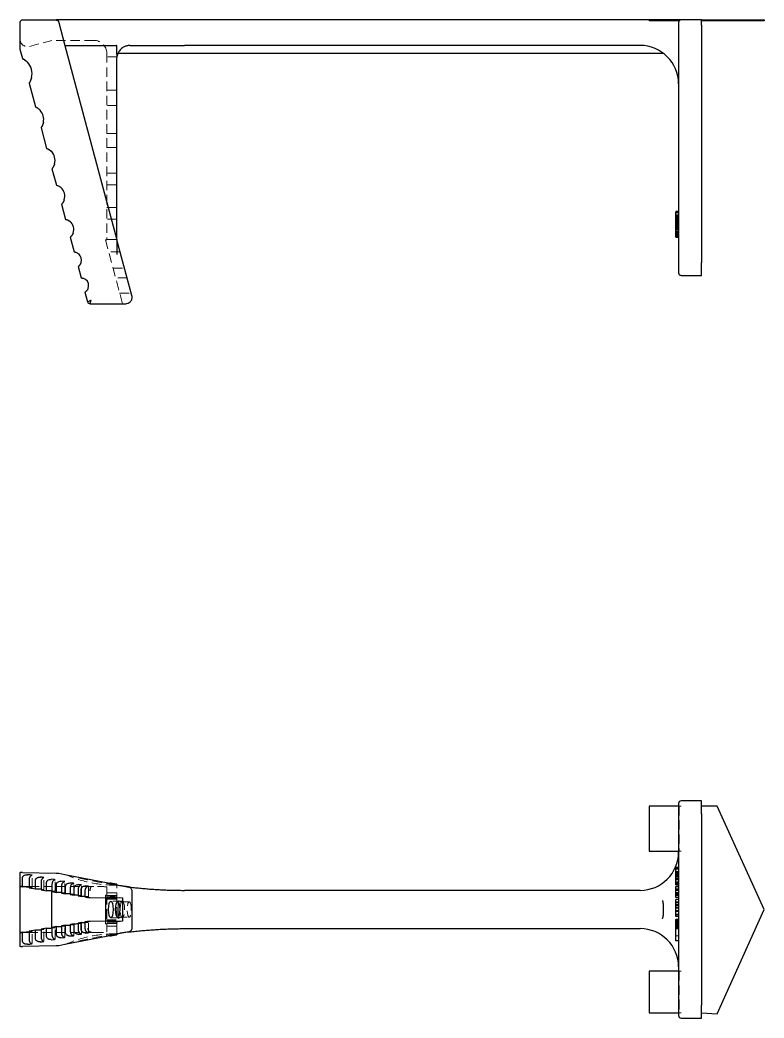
# Model space of a CAD drawing. Header units: millimetres. Extents: x 33 to 242, y 42 to 177.
# Drawn here: x 33 to 133, y 42.4 to 176.5 of the extents above; entities that cross this region are included whole.
import ezdxf

# ---------------------------------------------------------------- set-up
doc = ezdxf.new("R2010")
doc.units = ezdxf.units.MM
doc.linetypes.add('HIDDEN', pattern=[1.905, 1.27, -0.635])

msp = doc.modelspace()

# ---------------------------------------------------------------- linework, layer by layer
at = {"color": 7, "linetype": 'Continuous', "lineweight": 25}
for p, q in [((33, 176.16), (33, 174.57)), ((33.34, 176.51), (37.86, 176.51)), ((38.19, 176.25), (38.21, 176.17)), ((38.21, 176.17), (39.04, 173.07)), ((116.36, 176.51), (54.87, 176.51)), ((117.56, 176.51), (116.36, 176.51)), ((117.56, 176.51), (117.56, 176.4)), ((121.85, 176.51), (117.56, 176.51)), ((121.6, 176.4), (117.56, 176.4)), ((121.51, 176.16), (121.51, 175.82)), ((121.51, 175.82), (121.51, 143.91)), ((124.59, 176.51), (121.85, 176.51)), ((124.59, 175.82), (124.59, 176.51)), ((124.59, 176.51), (126.72, 176.51)), ((126.72, 176.4), (124.59, 176.4)), ((124.59, 175.82), (124.59, 143.91)), ((126.72, 176.51), (126.72, 176.4)), ((126.72, 176.51), (133, 176.51)), ((133, 176.4), (126.72, 176.4)), ((133, 176.51), (133, 176.4)), ((33, 174.57), (33, 172.58)), ((39.04, 173.07), (46.04, 146.97)), ((46.04, 173.07), (45.96, 173.07)), ((46.04, 172.06), (46.04, 173.07)), ((116.36, 173.07), (55.11, 173.07)), ((33, 172.58), (33.34, 171.32)), ((46.07, 171.67), (46.04, 172.06)), ((47.75, 172.04), (116.36, 172.04)), ((34.22, 168.02), (35.07, 164.85)), ((35.83, 162.01), (36.57, 159.25)), ((37.3, 156.52), (37.89, 154.32)), ((38.58, 151.74), (39.13, 149.72)), ((121.51, 150.77), (121.16, 150.77)), ((121.51, 150.74), (121.16, 150.74)), ((121.51, 150.7), (121.16, 150.7)), ((121.16, 149.82), (121.16, 150.7)), ((121.51, 149.88), (121.16, 149.88)), ((121.16, 149.82), (121.16, 149.82)), ((121.51, 149.78), (121.16, 149.78)), ((121.51, 149.51), (121.16, 149.51)), ((121.16, 148.16), (121.16, 148.92)), ((121.51, 147.67), (121.16, 147.67)), ((39.77, 147.33), (40.29, 145.36)), ((46.04, 146.97), (46.04, 144.98)), ((48.05, 139.47), (46.04, 146.97)), ((121.51, 147.34), (121.16, 147.34)), ((121.51, 147.28), (121.16, 147.28)), ((121.51, 143.91), (121.51, 142.54)), ((124.59, 142.19), (124.59, 143.91)), ((40.83, 143.37), (41.23, 141.85)), ((121.85, 142.19), (124.59, 142.19)), ((41.74, 139.94), (42.09, 138.64)), ((42.42, 138.39), (47.22, 138.39)), ((42.42, 138.39), (42.42, 138.39)), ((121.51, 71.24), (121.51, 69.87)), ((124.59, 71.58), (121.85, 71.58)), ((124.59, 69.87), (124.59, 71.58)), ((121.51, 70.9), (117.56, 70.9)), ((117.56, 70.9), (117.56, 64.85)), ((121.51, 69.87), (121.51, 44.13)), ((126.72, 70.9), (124.59, 70.9)), ((124.59, 69.87), (124.59, 44.13)), ((133, 57), (126.72, 70.9)), ((117.56, 64.85), (121.51, 64.85)), ((33, 61.95), (33, 61.87)), ((33, 61.87), (33, 61.26)), ((33.34, 61.96), (37.86, 61.9)), ((38.19, 61.88), (38.21, 61.88)), ((38.21, 61.88), (39.04, 61.72)), ((39.04, 61.72), (46.04, 60.36)), ((121.51, 62.65), (121.16, 62.65)), ((121.16, 62), (121.16, 62.65)), ((121.51, 62), (121.16, 62)), ((121.51, 61.91), (121.16, 61.91)), ((33, 61.26), (33, 60.09)), ((33.34, 60.04), (33.34, 61.19)), ((34.22, 61.02), (34.22, 59.89)), ((35.07, 59.76), (35.07, 60.85)), ((35.83, 60.71), (35.83, 59.63)), ((36.57, 59.51), (36.57, 60.56)), ((37.3, 60.42), (37.3, 59.4)), ((46.04, 60.36), (46.04, 60.27)), ((121.51, 61.55), (121.16, 61.55)), ((121.51, 61.14), (121.16, 61.14)), ((121.51, 60.54), (121.16, 60.54)), ((33, 60.09), (33.34, 60.04)), ((33, 60.09), (33, 53.91)), ((34.22, 59.89), (35.07, 59.76)), ((35.83, 59.63), (36.57, 59.51)), ((37.3, 54.51), (37.3, 59.49)), ((37.3, 59.4), (37.89, 59.3)), ((37.89, 59.3), (37.89, 60.31)), ((38.58, 60.17), (38.58, 59.19)), ((38.58, 59.19), (39.13, 59.1)), ((39.13, 59.1), (39.13, 60.07)), ((39.77, 59.95), (39.77, 59)), ((40.29, 58.91), (40.29, 59.84)), ((40.83, 59.74), (40.83, 58.83)), ((41.23, 58.76), (41.23, 59.66)), ((41.74, 59.56), (41.74, 58.68)), ((47.65, 59.96), (46.04, 60.27)), ((48.08, 54.53), (48.08, 59.47)), ((116.36, 59.57), (55.11, 59.57)), ((121.51, 60.32), (121.16, 60.32)), ((121.51, 60.09), (121.16, 60.09)), ((121.51, 59.57), (121.16, 59.57)), ((121.51, 59.25), (121.16, 59.25)), ((121.51, 59.04), (121.16, 59.04)), ((39.77, 59), (40.29, 58.91)), ((40.83, 58.83), (41.23, 58.76)), ((41.74, 58.68), (42.09, 58.62)), ((42.42, 58.61), (46.78, 58.56)), ((44.48, 58.59), (44.48, 55.41)), ((46.78, 58.56), (46.78, 55.44)), ((119.45, 57.81), (119.45, 56.19)), ((121.51, 58.95), (121.16, 58.95)), ((121.16, 58.93), (121.51, 58.93)), ((121.16, 58.62), (121.16, 58.91)), ((121.51, 58.62), (121.16, 58.62)), ((121.51, 58.36), (121.16, 58.36)), ((121.51, 58.32), (121.16, 58.32)), ((121.51, 57.92), (121.16, 57.92)), ((121.51, 57.24), (121.16, 57.24)), ((126.72, 43), (133, 57)), ((40.29, 55.09), (39.77, 55)), ((39.77, 55), (39.77, 54.05)), ((40.29, 54.16), (40.29, 55.09)), ((41.23, 55.24), (40.83, 55.17)), ((40.83, 55.17), (40.83, 54.26)), ((41.23, 54.34), (41.23, 55.24)), ((42.09, 55.38), (41.74, 55.32)), ((41.74, 55.32), (41.74, 54.44)), ((46.78, 55.44), (42.42, 55.39)), ((121.51, 56.28), (121.16, 56.28)), ((121.51, 56.04), (121.16, 56.04)), ((121.51, 55.65), (121.16, 55.65)), ((121.51, 55.54), (121.16, 55.54)), ((121.51, 55.24), (121.16, 55.24)), ((33.34, 53.96), (33, 53.91)), ((33, 53.91), (33, 52.74)), ((33.34, 52.81), (33.34, 53.96)), ((35.07, 54.24), (34.22, 54.11)), ((34.22, 54.11), (34.22, 52.98)), ((35.07, 53.15), (35.07, 54.24)), ((36.57, 54.49), (35.83, 54.37)), ((35.83, 54.37), (35.83, 53.29)), ((36.57, 53.44), (36.57, 54.49)), ((37.89, 54.7), (37.3, 54.6)), ((37.3, 54.6), (37.3, 53.58)), ((37.89, 53.69), (37.89, 54.7)), ((39.13, 54.9), (38.58, 54.81)), ((38.58, 54.81), (38.58, 53.83)), ((46.04, 53.64), (39.04, 52.28)), ((39.13, 53.93), (39.13, 54.9)), ((46.04, 53.73), (47.65, 54.04)), ((46.04, 53.73), (46.04, 53.64)), ((55.11, 54.43), (116.36, 54.43)), ((121.51, 54.78), (121.16, 54.78)), ((121.16, 52.77), (121.16, 53.94)), ((33, 52.74), (33, 52.13)), ((121.51, 52.77), (121.16, 52.77)), ((33, 52.13), (33, 52.05)), ((37.86, 52.1), (33.34, 52.04)), ((38.21, 52.12), (38.19, 52.12)), ((39.04, 52.28), (38.21, 52.12)), ((121.51, 48.71), (117.56, 48.71)), ((117.56, 48.71), (117.56, 43.1)), ((117.56, 43.1), (121.51, 43.1)), ((121.51, 44.13), (121.51, 42.76)), ((124.59, 42.42), (124.59, 44.13)), ((124.59, 43.1), (126.72, 43)), ((121.85, 42.42), (124.59, 42.42))]:
    msp.add_line(p, q, dxfattribs=at)
at = {"color": 7, "linetype": 'HIDDEN', "lineweight": 18}
for p, q in [((34.3, 172.96), (37.3, 173.76)), ((42.95, 173.76), (37.3, 173.76)), ((44.67, 172.04), (44.67, 146.97)), ((46.06, 171.53), (44.67, 171.53)), ((44.67, 167.07), (46.04, 167.07)), ((46.04, 165.01), (44.67, 165.01)), ((44.67, 161.24), (46.04, 161.24)), ((46.04, 159.35), (44.67, 159.35)), ((44.67, 155.92), (46.04, 155.92)), ((46.04, 154.37), (44.67, 154.37)), ((44.67, 151.29), (46.04, 151.29)), ((121.16, 150.77), (121.16, 150.7)), ((121.51, 150.59), (121.16, 150.59)), ((121.51, 150.32), (121.16, 150.32)), ((121.51, 150.31), (121.16, 150.31)), ((121.51, 150.2), (121.16, 150.2)), ((121.51, 150.2), (121.16, 150.2)), ((121.51, 150.19), (121.16, 150.19)), ((46.04, 149.74), (44.67, 149.74)), ((121.51, 150.07), (121.16, 150.07)), ((121.51, 149.91), (121.16, 149.91)), ((121.51, 149.82), (121.16, 149.82)), ((121.51, 149.81), (121.16, 149.81)), ((121.51, 149.71), (121.16, 149.71)), ((121.51, 149.54), (121.16, 149.54)), ((121.51, 149.53), (121.16, 149.53)), ((121.51, 149.51), (121.16, 149.51)), ((121.51, 149.46), (121.16, 149.46)), ((121.51, 149.42), (121.16, 149.42)), ((121.51, 149.41), (121.16, 149.41)), ((121.16, 149.41), (121.51, 149.41)), ((121.51, 149.38), (121.16, 149.38)), ((121.51, 149.31), (121.16, 149.31)), ((121.51, 149.3), (121.16, 149.3)), ((121.51, 149.3), (121.16, 149.3)), ((121.51, 149.23), (121.16, 149.23)), ((121.51, 149.22), (121.16, 149.22)), ((121.51, 149.17), (121.16, 149.17)), ((121.51, 149.16), (121.16, 149.16)), ((121.51, 149.07), (121.16, 149.07)), ((121.51, 149.03), (121.16, 149.03)), ((121.16, 148.96), (121.16, 148.95)), ((121.51, 148.96), (121.16, 148.96)), ((121.51, 148.85), (121.16, 148.85)), ((121.51, 148.84), (121.16, 148.84)), ((121.51, 148.83), (121.16, 148.83)), ((121.51, 148.79), (121.16, 148.79)), ((121.51, 148.79), (121.16, 148.79)), ((121.51, 148.65), (121.16, 148.65)), ((121.51, 148.63), (121.16, 148.63)), ((121.51, 148.56), (121.16, 148.56)), ((121.51, 148.53), (121.16, 148.53)), ((121.51, 148.39), (121.16, 148.39)), ((121.51, 148.37), (121.16, 148.37)), ((121.51, 148.33), (121.16, 148.33)), ((121.51, 148.32), (121.16, 148.32)), ((121.51, 148.13), (121.16, 148.13)), ((121.16, 148.11), (121.16, 148.02)), ((121.51, 148.09), (121.16, 148.09)), ((121.51, 148.08), (121.16, 148.08)), ((121.51, 148.07), (121.16, 148.07)), ((121.51, 148.02), (121.16, 148.02)), ((121.51, 148.02), (121.16, 148.02)), ((121.51, 147.94), (121.16, 147.94)), ((121.51, 147.94), (121.16, 147.94)), ((121.51, 147.94), (121.16, 147.94)), ((121.51, 147.92), (121.16, 147.92)), ((121.16, 147.92), (121.51, 147.92)), ((121.51, 147.89), (121.16, 147.89)), ((121.51, 147.88), (121.16, 147.88)), ((121.51, 147.86), (121.16, 147.86)), ((121.51, 147.86), (121.16, 147.86)), ((121.51, 147.86), (121.16, 147.86)), ((121.51, 147.85), (121.16, 147.85)), ((121.51, 147.83), (121.16, 147.83)), ((121.51, 147.77), (121.16, 147.77)), ((121.51, 147.75), (121.16, 147.75)), ((121.51, 147.75), (121.16, 147.75)), ((121.51, 147.71), (121.16, 147.71)), ((121.51, 147.61), (121.16, 147.61)), ((121.16, 147.61), (121.16, 147.49)), ((121.51, 147.52), (121.16, 147.52)), ((44.67, 146.97), (44.48, 146.97)), ((44.48, 146.97), (46.78, 138.39)), ((44.67, 147), (46.04, 147)), ((121.51, 147.5), (121.16, 147.5)), ((121.51, 147.49), (121.16, 147.49)), ((121.51, 147.47), (121.16, 147.47)), ((121.51, 147.38), (121.16, 147.38)), ((121.51, 147.36), (121.16, 147.36)), ((121.51, 147.36), (121.16, 147.36)), ((121.51, 147.34), (121.16, 147.34)), ((46.47, 145.37), (44.91, 145.37)), ((45.51, 143.14), (47.07, 143.14)), ((47.41, 141.85), (45.85, 141.85)), ((46.4, 139.79), (47.96, 139.79)), ((121.6, 70.9), (121.51, 70.9)), ((121.85, 70.9), (121.6, 70.9)), ((121.6, 70.9), (121.6, 64.85)), ((121.51, 64.85), (121.6, 64.85)), ((121.6, 64.85), (121.85, 64.85)), ((121.51, 62.53), (121.16, 62.53)), ((121.51, 62.51), (121.16, 62.51)), ((121.51, 62.5), (121.16, 62.5)), ((121.51, 62.42), (121.16, 62.42)), ((121.51, 62.12), (121.16, 62.12)), ((121.51, 61.86), (121.16, 61.86)), ((121.51, 61.86), (121.16, 61.86)), ((121.51, 61.84), (121.16, 61.84)), ((121.51, 61.77), (121.16, 61.77)), ((34.62, 59.94), (34.62, 61.59)), ((36.19, 59.67), (36.19, 61.27)), ((37.72, 59.44), (37.72, 60.99)), ((39.03, 59.23), (39.03, 60.74)), ((40.24, 59.03), (40.24, 60.5)), ((121.51, 61.68), (121.16, 61.68)), ((121.51, 61.46), (121.16, 61.46)), ((121.51, 61.42), (121.16, 61.42)), ((121.51, 61.34), (121.16, 61.34)), ((121.51, 61.14), (121.16, 61.14)), ((121.51, 61.1), (121.16, 61.1)), ((121.51, 61.08), (121.16, 61.08)), ((121.51, 60.98), (121.16, 60.98)), ((121.51, 60.98), (121.16, 60.98)), ((121.51, 60.73), (121.16, 60.73)), ((121.51, 60.7), (121.16, 60.7)), ((121.16, 60.39), (121.16, 60.49)), ((121.51, 60.42), (121.16, 60.42)), ((121.51, 60.39), (121.16, 60.39)), ((34.3, 60.09), (37.3, 60.09)), ((37.3, 59.49), (37.3, 60.09)), ((42.95, 60.09), (37.3, 60.09)), ((41.26, 58.86), (41.26, 60.29)), ((42.23, 58.71), (42.23, 60.11)), ((44.67, 60.02), (44.67, 58.93)), ((46.04, 59.23), (44.67, 59.23)), ((46.04, 60.25), (45.96, 60.26)), ((46.04, 60.27), (46.04, 59.85)), ((46.04, 54.15), (46.04, 59.85)), ((121.51, 60.03), (121.16, 60.03)), ((121.51, 60.03), (121.16, 60.03)), ((121.51, 59.77), (121.16, 59.77)), ((121.51, 59.66), (121.16, 59.66)), ((121.51, 59.6), (121.16, 59.6)), ((121.51, 59.59), (121.16, 59.59)), ((121.16, 59.58), (121.51, 59.58)), ((44.48, 58.93), (44.48, 58.59)), ((44.48, 58.93), (46.78, 58.56)), ((44.67, 58.93), (44.48, 58.93)), ((44.67, 58.93), (44.67, 55.07)), ((46.04, 58.89), (44.67, 58.89)), ((46.04, 58.72), (44.67, 58.72)), ((46.04, 58.54), (44.67, 58.54)), ((46.04, 58.37), (44.67, 58.37)), ((46.77, 58.12), (45.21, 58.12)), ((47.69, 58.03), (46.13, 58.03)), ((121.51, 58.93), (121.16, 58.93)), ((121.51, 58.05), (121.16, 58.05)), ((121.51, 57.71), (121.16, 57.71)), ((121.51, 57.67), (121.16, 57.67)), ((46.18, 56.43), (46.18, 57.57)), ((121.51, 57.56), (121.16, 57.56)), ((121.51, 57.51), (121.16, 57.51)), ((121.51, 57.25), (121.16, 57.25)), ((121.51, 57.22), (121.16, 57.22)), ((121.51, 57.18), (121.16, 57.18)), ((121.51, 56.87), (121.16, 56.87)), ((121.51, 56.86), (121.16, 56.86)), ((121.51, 56.72), (121.16, 56.72)), ((121.51, 56.71), (121.16, 56.71)), ((121.51, 56.36), (121.16, 56.36)), ((41.26, 53.71), (41.26, 55.14)), ((42.23, 53.89), (42.23, 55.29)), ((46.78, 55.44), (44.48, 55.07)), ((44.48, 55.41), (44.48, 55.07)), ((44.67, 55.07), (44.48, 55.07)), ((44.67, 55.63), (46.04, 55.63)), ((44.67, 55.46), (46.04, 55.46)), ((44.67, 55.28), (46.04, 55.28)), ((44.67, 55.11), (46.04, 55.11)), ((44.67, 55.07), (44.67, 53.98)), ((45.21, 55.88), (46.77, 55.88)), ((46.13, 55.97), (47.69, 55.97)), ((121.51, 55.48), (121.16, 55.48)), ((121.51, 55.37), (121.16, 55.37)), ((121.51, 55.35), (121.16, 55.35)), ((121.51, 55.11), (121.16, 55.11)), ((121.51, 55), (121.16, 55)), ((37.3, 53.91), (34.3, 53.91)), ((34.62, 52.41), (34.62, 54.06)), ((36.19, 52.73), (36.19, 54.33)), ((37.3, 53.91), (37.3, 54.51)), ((42.95, 53.91), (37.3, 53.91)), ((37.72, 53.01), (37.72, 54.56)), ((39.03, 53.26), (39.03, 54.77)), ((40.24, 53.5), (40.24, 54.97)), ((44.67, 54.77), (46.04, 54.77)), ((46.04, 53.73), (46.04, 54.15)), ((121.51, 54.93), (121.16, 54.93)), ((121.51, 54.86), (121.16, 54.86)), ((121.51, 54.83), (121.16, 54.83)), ((121.51, 54.81), (121.16, 54.81)), ((121.51, 54.75), (121.16, 54.75)), ((121.51, 54.72), (121.16, 54.72)), ((121.51, 54.7), (121.16, 54.7)), ((121.51, 54.64), (121.16, 54.64)), ((121.51, 54.58), (121.16, 54.58)), ((121.51, 54.46), (121.16, 54.46)), ((121.51, 54.42), (121.16, 54.42)), ((121.51, 53.47), (121.16, 53.47)), ((121.6, 48.71), (121.51, 48.71)), ((121.85, 48.71), (121.6, 48.71)), ((121.6, 48.71), (121.6, 43.1)), ((121.51, 43.1), (121.6, 43.1)), ((121.6, 43.1), (121.85, 43.1))]:
    msp.add_line(p, q, dxfattribs=at)
at = {"color": 7, "linetype": 'Continuous', "lineweight": 25}
for centre, radius, start, end in [((33.34, 176.16), 0.343, 90, 180), ((121.85, 176.16), 0.343, 135.573, 180), ((121.85, 176.16), 0.343, 90, 135.573), ((116.36, 167.93), 5.15, 0, 90), ((32.39, 169.3), 2.23, 345.9598, 44.0402), ((34.3, 163.12), 1.89, 349.466, 40.534), ((36, 157.63), 1.72, 344.8328, 45.1672), ((37.49, 152.83), 1.54, 341.739, 48.261), ((38.87, 148.37), 1.37, 339.1647, 50.8353), ((40.14, 144.25), 1.12, 343.2222, 46.7778), ((121.85, 142.54), 0.343, 180, 270), ((41.2, 140.82), 1.03, 336.9622, 53.0378), ((42.42, 138.73), 0.343, 195, 237.4504), ((121.85, 71.24), 0.343, 90, 180), ((116.36, 64.72), 5.15, 270, 0), ((116.36, 49.28), 5.15, 0, 90), ((121.85, 42.76), 0.343, 180, 270)]:
    msp.add_arc(centre, radius, start, end, dxfattribs=at)
at = {"color": 7, "linetype": 'HIDDEN', "lineweight": 18}
for centre, radius, start, end in [((34.03, 173.95), 1.03, 180, 285), ((42.95, 172.04), 1.72, 0, 90), ((32.39, 169.3), 2.23, 44.0402, 64.946), ((32.39, 169.3), 2.23, 332.7202, 345.9598), ((34.3, 163.12), 1.89, 325.7056, 349.466), ((36, 157.63), 1.72, 45.1672, 70.6281), ((36, 157.63), 1.72, 325.4596, 344.8328), ((37.49, 152.83), 1.54, 48.261, 74.8114), ((37.49, 152.83), 1.54, 323.9441, 341.739), ((38.87, 148.37), 1.37, 50.8353, 79.1699), ((38.87, 148.37), 1.37, 321.7346, 339.1647), ((40.14, 144.25), 1.12, 46.7778, 50.8978), ((40.14, 144.25), 1.12, 322.9762, 343.2222), ((41.2, 140.82), 1.03, 53.0378, 57.0235), ((41.2, 140.82), 1.03, 329.673, 336.9622)]:
    msp.add_arc(centre, radius, start, end, dxfattribs=at)
at = {"color": 7, "linetype": 'Continuous', "lineweight": 25}
for centre, major_axis, ratio, start_param, end_param in [((33.34, 61.94), (0.343, -0.004), 0.048426, 1.571426, 3.142223), ((32.39, 61.62), (2.23, -0.03), 0.048426, 6.038767, 7.052462), ((34.3, 61.3), (1.89, -0.02), 0.048426, 6.099963, 6.991267), ((36, 61.01), (1.72, -0.02), 0.048426, 6.019098, 7.072131), ((37.49, 60.76), (1.54, -0.02), 0.048426, 5.965101, 7.126128), ((38.87, 60.52), (1.37, -0.02), 0.048426, 5.920171, 7.171058), ((32.39, 59.96), (2.23, -0.02), 0.040357, 0.610359, 1.133958), ((34.3, 59.69), (1.89, -0.02), 0.040357, 0.628393, 1.151991), ((36, 59.45), (1.72, -0.02), 0.040357, 0.71189, 1.233129), ((37.49, 59.24), (1.54, -0.02), 0.040357, 0.782544, 1.306143), ((38.87, 59.05), (1.37, -0.01), 0.040357, 0.858614, 1.382213), ((40.14, 60.31), (1.12, -0.01), 0.048426, 5.990987, 7.100242), ((41.2, 60.13), (1.03, -0.01), 0.048426, 5.88173, 7.209499), ((40.14, 58.87), (1.12, -0.01), 0.040357, 0.910368, 1.433967), ((41.2, 58.72), (1.03, -0.01), 0.040357, 1.017709, 1.541308), ((42.42, 58.62), (0.343, -0.004), 0.040357, 3.403829, 4.712826), ((40.14, 55.13), (1.12, 0.01), 0.040357, 4.849219, 5.372818), ((41.2, 55.28), (1.03, 0.01), 0.040357, 4.741877, 5.265476), ((42.42, 55.38), (0.343, 0.004), 0.040357, 1.570359, 2.879356), ((32.39, 54.04), (2.23, 0.02), 0.040357, 5.149227, 5.672826), ((34.3, 54.31), (1.89, 0.02), 0.040357, 5.131194, 5.654793), ((36, 54.55), (1.72, 0.02), 0.040357, 5.050056, 5.571295), ((37.49, 54.76), (1.54, 0.02), 0.040357, 4.977042, 5.500641), ((38.87, 54.95), (1.37, 0.01), 0.040357, 4.900972, 5.424571), ((40.14, 53.69), (1.12, 0.01), 0.048426, 5.466129, 6.575383), ((41.2, 53.87), (1.03, 0.01), 0.048426, 5.356872, 6.68464), ((32.39, 52.38), (2.23, 0.03), 0.048426, 5.513908, 6.527604), ((34.3, 52.7), (1.89, 0.02), 0.048426, 5.575104, 6.466408), ((36, 52.99), (1.72, 0.02), 0.048426, 5.494239, 6.547272), ((37.49, 53.24), (1.54, 0.02), 0.048426, 5.440242, 6.60127), ((38.87, 53.48), (1.37, 0.02), 0.048426, 5.395313, 6.646199), ((33.34, 52.06), (0.343, 0.004), 0.048426, 3.140963, 4.711759)]:
    msp.add_ellipse(centre, major_axis=major_axis, ratio=ratio, start_param=start_param, end_param=end_param, dxfattribs=at)
at = {"color": 7, "linetype": 'HIDDEN', "lineweight": 18}
for centre, major_axis, ratio, start_param, end_param in [((34.03, 60.13), (1.03, -0.01), 0.040357, 3.14203, 4.974626), ((32.39, 59.96), (2.23, -0.02), 0.040357, 5.6737, 6.893544), ((34.3, 59.69), (1.89, -0.02), 0.040357, 5.655667, 6.911578), ((36, 59.45), (1.72, -0.02), 0.040357, 5.574529, 6.995076), ((37.49, 59.24), (1.54, -0.02), 0.040357, 5.501516, 7.065729), ((38.87, 59.05), (1.37, -0.01), 0.040357, 5.425445, 7.1418), ((42.95, 60.02), (1.72, 0), 0.04326, 0, 1.570796), ((40.14, 58.87), (1.12, -0.01), 0.040357, 5.373692, 7.193553), ((41.2, 58.72), (1.03, -0.01), 0.040357, 5.266351, 7.300894), ((38.87, 54.95), (1.37, 0.01), 0.040357, 5.424571, 7.140925), ((40.14, 55.13), (1.12, 0.01), 0.040357, 5.372818, 7.192679), ((41.2, 55.28), (1.03, 0.01), 0.040357, 5.265476, 7.30002), ((34.03, 53.87), (1.03, 0.01), 0.040357, 1.30856, 3.141155), ((32.39, 54.04), (2.23, 0.02), 0.040357, 5.672826, 6.89267), ((34.3, 54.31), (1.89, 0.02), 0.040357, 5.654793, 6.910703), ((36, 54.55), (1.72, 0.02), 0.040357, 5.571295, 6.991842), ((37.49, 54.76), (1.54, 0.02), 0.040357, 5.500641, 7.064855), ((42.95, 53.98), (1.72, 0), 0.04326, 4.712389, 6.283185)]:
    msp.add_ellipse(centre, major_axis=major_axis, ratio=ratio, start_param=start_param, end_param=end_param, dxfattribs=at)
at = {"color": 7, "linetype": 'Continuous', "lineweight": 25}
for centre, major_axis in [((45.21, 57), (0, 1.12)), ((46.13, 57), (0, 1.03))]:
    msp.add_ellipse(centre, major_axis=major_axis, ratio=0.267949, dxfattribs=at)
at = {"color": 7, "linetype": 'HIDDEN', "lineweight": 18}
for centre, major_axis in [((46.77, 57), (0, 1.12)), ((47.69, 57), (0, 1.03))]:
    msp.add_ellipse(centre, major_axis=major_axis, ratio=0.267949, dxfattribs=at)
at = {"color": 7, "linetype": 'Continuous', "lineweight": 25}
for points, knots in [([(37.86, 176.51), (37.88, 176.5), (37.92, 176.5), (37.97, 176.49), (38.02, 176.47), (38.06, 176.45), (38.09, 176.42), (38.12, 176.39), (38.14, 176.37), (38.15, 176.34), (38.17, 176.32), (38.18, 176.3), (38.18, 176.28), (38.19, 176.27), (38.19, 176.26), (38.19, 176.26), (38.19, 176.25), (38.19, 176.25)], [0, 0, 0, 0, 0.129057, 0.249229, 0.360381, 0.462493, 0.555697, 0.640064, 0.715571, 0.782191, 0.839914, 0.888748, 0.928708, 0.959809, 0.982057, 0.995454, 1, 1, 1, 1]), ([(38.12, 176.51), (38.05, 176.51), (37.98, 176.51), (37.88, 176.51), (37.86, 176.51), (37.86, 176.51)], [0, 0, 0, 0, 0.5, 0.5, 1, 1, 1, 1]), ([(47.75, 173.07), (47.72, 173.07), (47.65, 173.07), (47.52, 173.06), (47.35, 173.03), (47.13, 172.96), (46.89, 172.85), (46.68, 172.7), (46.51, 172.55), (46.36, 172.37), (46.22, 172.14), (46.12, 171.91), (46.08, 171.75), (46.07, 171.67)], [0, 0, 0, 0, 0.039639, 0.094531, 0.164671, 0.250049, 0.390788, 0.499925, 0.566421, 0.683215, 0.79439, 0.899974, 1, 1, 1, 1]), ([(47.75, 173.07), (48.01, 173.07), (48.52, 173.07), (49.29, 173.07), (50.04, 173.07), (50.79, 173.07), (51.53, 173.07), (52.26, 173.07), (52.98, 173.07), (53.7, 173.07), (54.41, 173.07), (54.87, 173.07), (55.11, 173.07)], [0, 0, 0, 0, 0.1053517, 0.2095013, 0.3124538, 0.4142138, 0.5147863, 0.6141758, 0.7123872, 0.8094253, 0.9052946, 1, 1, 1, 1]), ([(46.04, 171.36), (46.04, 171.41), (46.04, 171.51), (46.06, 171.61), (46.07, 171.66)], [0, 0, 0, 0, 0.499377, 1, 1, 1, 1]), ([(46.18, 172.04), (46.27, 172.04), (46.38, 172.04), (46.62, 172.04), (46.75, 172.04), (47.17, 172.04), (47.47, 172.04), (47.75, 172.04)], [0, 0, 0, 0, 0.25, 0.25, 0.5, 0.5, 1, 1, 1, 1]), ([(116.36, 172.04), (116.91, 172.04), (117.46, 172.04), (118.28, 172.04), (118.55, 172.04), (118.93, 172.04), (119.06, 172.04), (119.28, 172.04), (119.37, 172.04), (119.45, 172.04)], [0, 0, 0, 0, 0.5, 0.5, 0.75, 0.75, 0.875, 0.875, 1, 1, 1, 1]), ([(33.34, 171.32), (33.34, 171.32), (33.34, 171.32), (33.35, 171.31), (33.37, 171.3), (33.4, 171.29), (33.43, 171.27), (33.47, 171.25), (33.57, 171.2), (33.76, 171.07), (33.91, 170.93), (34, 170.85)], [0, 0, 0, 0, 0.056504, 0.112612, 0.168865, 0.225799, 0.283935, 0.343758, 0.405716, 0.677408, 1, 1, 1, 1]), ([(46.04, 146.97), (46.04, 147.2), (46.04, 147.75), (46.04, 148.67), (46.04, 149.81), (46.04, 151.15), (46.04, 152.94), (46.04, 155.26), (46.04, 158.35), (46.04, 162.11), (46.04, 166.56), (46.04, 169.7), (46.04, 171.36)], [0, 0, 0, 0, 0.028864, 0.066898, 0.113888, 0.168277, 0.23282, 0.333773, 0.453202, 0.613493, 0.796101, 1, 1, 1, 1]), ([(34.56, 168.76), (34.55, 168.72), (34.53, 168.65), (34.49, 168.55), (34.46, 168.45), (34.42, 168.36), (34.38, 168.29), (34.35, 168.24), (34.32, 168.18), (34.29, 168.12), (34.25, 168.06), (34.23, 168.03), (34.22, 168.02), (34.22, 168.02)], [0, 0, 0, 0, 0.106638, 0.208346, 0.305456, 0.398347, 0.487453, 0.541869, 0.593797, 0.702941, 0.805543, 0.90375, 1, 1, 1, 1]), ([(35.07, 164.85), (35.07, 164.85), (35.07, 164.85), (35.09, 164.84), (35.11, 164.83), (35.13, 164.82), (35.17, 164.8), (35.21, 164.78), (35.27, 164.74), (35.38, 164.68), (35.5, 164.58), (35.63, 164.47), (35.7, 164.39), (35.74, 164.35)], [0, 0, 0, 0, 0.055934, 0.111179, 0.166246, 0.22165, 0.277897, 0.335471, 0.394822, 0.540732, 0.698964, 0.845193, 1, 1, 1, 1]), ([(36.16, 162.78), (36.15, 162.74), (36.14, 162.67), (36.11, 162.56), (36.07, 162.46), (36.03, 162.37), (35.99, 162.27), (35.94, 162.19), (35.9, 162.11), (35.86, 162.06), (35.84, 162.02), (35.83, 162.02), (35.83, 162.01)], [0, 0, 0, 0, 0.105231, 0.206084, 0.302998, 0.396466, 0.487039, 0.603916, 0.704782, 0.801545, 0.902148, 1, 1, 1, 1]), ([(36.57, 159.25), (36.57, 159.25), (36.57, 159.25), (36.59, 159.25), (36.61, 159.24), (36.63, 159.23), (36.66, 159.22), (36.7, 159.2), (36.8, 159.16), (36.98, 159.05), (37.13, 158.92), (37.21, 158.85)], [0, 0, 0, 0, 0.060026, 0.11913, 0.177711, 0.236179, 0.294945, 0.354417, 0.414985, 0.68748, 1, 1, 1, 1]), ([(37.66, 157.18), (37.65, 157.15), (37.63, 157.08), (37.59, 156.98), (37.55, 156.9), (37.51, 156.81), (37.47, 156.75), (37.44, 156.7), (37.41, 156.64), (37.36, 156.58), (37.31, 156.53), (37.31, 156.52), (37.3, 156.52)], [0, 0, 0, 0, 0.104634, 0.204944, 0.301394, 0.394507, 0.484866, 0.536079, 0.585854, 0.727893, 0.864499, 1, 1, 1, 1]), ([(37.89, 154.32), (37.89, 154.32), (37.9, 154.32), (37.91, 154.32), (37.93, 154.31), (37.95, 154.3), (37.98, 154.29), (38.02, 154.28), (38.11, 154.24), (38.29, 154.16), (38.44, 154.04), (38.52, 153.98)], [0, 0, 0, 0, 0.063014, 0.124837, 0.185781, 0.246172, 0.306346, 0.366642, 0.427397, 0.696756, 1, 1, 1, 1]), ([(38.95, 152.35), (38.94, 152.31), (38.92, 152.25), (38.88, 152.16), (38.84, 152.08), (38.79, 152), (38.75, 151.94), (38.72, 151.9), (38.69, 151.86), (38.64, 151.8), (38.59, 151.75), (38.59, 151.74), (38.58, 151.74)], [0, 0, 0, 0, 0.103592, 0.203245, 0.299475, 0.392853, 0.484004, 0.529654, 0.574061, 0.717424, 0.858234, 1, 1, 1, 1]), ([(39.13, 149.72), (39.13, 149.72), (39.13, 149.72), (39.14, 149.71), (39.16, 149.71), (39.19, 149.7), (39.22, 149.7), (39.25, 149.69), (39.34, 149.66), (39.51, 149.59), (39.66, 149.49), (39.74, 149.43)], [0, 0, 0, 0, 0.065972, 0.13037, 0.193431, 0.255409, 0.316567, 0.377185, 0.437545, 0.705185, 1, 1, 1, 1]), ([(121.16, 149.78), (121.16, 149.81), (121.16, 149.88), (121.16, 149.88), (121.16, 149.88)], [-0.1945397, -0.1945397, -0.1945397, -0.1945397, -0.1121318, 0, 0, 0, 0]), ([(121.16, 149.51), (121.16, 149.56), (121.16, 149.68), (121.16, 149.74), (121.16, 149.78)], [-0.1184852, -0.1184852, -0.1184852, -0.1184852, -0.0634348, 0, 0, 0, 0]), ([(121.16, 148.92), (121.16, 149.05), (121.16, 149.25), (121.16, 149.44), (121.16, 149.51)], [-0.1742173, -0.1742173, -0.1742173, -0.1742173, -0.0687997, 0, 0, 0, 0]), ([(40.15, 147.88), (40.14, 147.85), (40.11, 147.79), (40.07, 147.71), (40.03, 147.63), (39.98, 147.56), (39.93, 147.5), (39.88, 147.44), (39.82, 147.38), (39.78, 147.34), (39.77, 147.33), (39.77, 147.33)], [0, 0, 0, 0, 0.1022935, 0.2011349, 0.2971074, 0.3908482, 0.48304, 0.5644783, 0.7079107, 0.8521624, 1, 1, 1, 1]), ([(121.16, 147.67), (121.16, 147.74), (121.16, 147.9), (121.16, 148.06), (121.16, 148.16)], [-0.1416092, -0.1416092, -0.1416092, -0.1416092, -0.0830786, 0, 0, 0, 0]), ([(121.16, 147.34), (121.16, 147.4), (121.16, 147.5), (121.16, 147.62), (121.16, 147.67)], [-0.1031089, -0.1031089, -0.1031089, -0.1031089, -0.0486291, 0, 0, 0, 0]), ([(40.29, 145.36), (40.3, 145.36), (40.3, 145.36), (40.31, 145.35), (40.33, 145.35), (40.35, 145.35), (40.39, 145.34), (40.42, 145.33), (40.49, 145.31), (40.6, 145.27), (40.76, 145.19), (40.86, 145.11), (40.91, 145.06)], [0, 0, 0, 0, 0.066827, 0.131488, 0.194177, 0.255113, 0.314528, 0.372678, 0.429831, 0.611997, 0.799137, 1, 1, 1, 1]), ([(41.21, 143.93), (41.2, 143.9), (41.18, 143.83), (41.14, 143.74), (41.09, 143.66), (41.04, 143.59), (40.99, 143.53), (40.94, 143.47), (40.88, 143.42), (40.84, 143.38), (40.83, 143.37), (40.83, 143.37)], [0, 0, 0, 0, 0.1051059, 0.2063972, 0.3048053, 0.4013452, 0.4970904, 0.5714335, 0.7105355, 0.8525957, 1, 1, 1, 1]), ([(41.23, 141.85), (41.24, 141.85), (41.24, 141.85), (41.25, 141.85), (41.27, 141.85), (41.29, 141.85), (41.32, 141.84), (41.36, 141.84), (41.42, 141.83), (41.53, 141.8), (41.68, 141.74), (41.77, 141.67), (41.82, 141.64)], [0, 0, 0, 0, 0.072175, 0.141429, 0.207884, 0.271675, 0.332957, 0.391904, 0.448711, 0.628252, 0.809404, 1, 1, 1, 1]), ([(42.15, 140.42), (42.14, 140.39), (42.11, 140.33), (42.06, 140.25), (42.01, 140.18), (41.96, 140.12), (41.91, 140.07), (41.86, 140.03), (41.81, 139.98), (41.76, 139.95), (41.75, 139.95), (41.74, 139.94)], [0, 0, 0, 0, 0.102781, 0.202949, 0.301446, 0.399261, 0.497404, 0.553316, 0.691203, 0.839576, 1, 1, 1, 1]), ([(47.22, 138.39), (47.44, 138.39), (47.82, 138.54), (48.09, 139.02), (48.09, 139.33), (48.05, 139.47)], [-1.570796, -1.570796, -1.570796, -1.570796, -0.785398, -0.261799, 0.261799, 0.261799, 0.261799, 0.261799]), ([(42.42, 138.39), (42.43, 138.39), (42.44, 138.42), (42.49, 138.59), (42.53, 138.77), (42.56, 138.88)], [-1.570796, -1.570796, -1.570796, -1.570796, -1.135824, -0.700851, -0.048392, -0.048392, -0.048392, -0.048392]), ([(37.86, 61.9), (37.88, 61.9), (37.92, 61.9), (37.97, 61.9), (38.02, 61.89), (38.06, 61.89), (38.09, 61.89), (38.12, 61.89), (38.14, 61.89), (38.15, 61.89), (38.17, 61.89), (38.18, 61.88), (38.18, 61.88), (38.19, 61.88), (38.19, 61.88), (38.19, 61.88), (38.19, 61.88), (38.19, 61.88)], [0, 0, 0, 0, 0.129057, 0.249229, 0.360381, 0.462493, 0.555697, 0.640064, 0.715571, 0.782191, 0.839914, 0.888748, 0.928708, 0.959809, 0.982057, 0.995454, 1, 1, 1, 1]), ([(121.16, 61.94), (121.16, 61.95), (121.16, 61.97), (121.16, 61.99), (121.16, 62)], [-0.05954989, -0.05954989, -0.05954989, -0.05954989, -0.02513366, 0, 0, 0, 0]), ([(121.16, 61.91), (121.16, 61.92), (121.16, 61.93), (121.16, 61.93), (121.16, 61.94)], [-0.02352418, -0.02352418, -0.02352418, -0.02352418, -0.01473391, 0, 0, 0, 0]), ([(121.16, 61.55), (121.16, 61.62), (121.16, 61.75), (121.16, 61.86), (121.16, 61.91)], [-0.1276869, -0.1276869, -0.1276869, -0.1276869, -0.0657884, 0, 0, 0, 0]), ([(33.34, 61.19), (33.34, 61.21), (33.34, 61.25), (33.35, 61.31), (33.37, 61.36), (33.4, 61.42), (33.43, 61.47), (33.47, 61.51), (33.57, 61.59), (33.76, 61.68), (33.91, 61.68), (34, 61.67)], [0, 0, 0, 0, 0.056504, 0.112612, 0.168865, 0.225799, 0.283935, 0.343758, 0.405716, 0.677408, 1, 1, 1, 1]), ([(34.56, 61.57), (34.55, 61.56), (34.53, 61.56), (34.49, 61.54), (34.46, 61.52), (34.42, 61.49), (34.38, 61.46), (34.35, 61.42), (34.32, 61.38), (34.29, 61.32), (34.25, 61.23), (34.23, 61.12), (34.22, 61.05), (34.22, 61.02)], [0, 0, 0, 0, 0.106638, 0.208346, 0.305456, 0.398347, 0.487453, 0.541869, 0.593797, 0.702941, 0.805543, 0.90375, 1, 1, 1, 1]), ([(35.07, 60.85), (35.07, 60.88), (35.07, 60.92), (35.09, 60.97), (35.11, 61.03), (35.13, 61.08), (35.17, 61.13), (35.21, 61.17), (35.27, 61.23), (35.38, 61.29), (35.5, 61.33), (35.63, 61.34), (35.7, 61.34), (35.74, 61.34)], [0, 0, 0, 0, 0.055934, 0.111179, 0.166246, 0.22165, 0.277897, 0.335471, 0.394822, 0.540732, 0.698964, 0.845193, 1, 1, 1, 1]), ([(36.16, 61.26), (36.15, 61.25), (36.14, 61.25), (36.11, 61.24), (36.07, 61.22), (36.03, 61.19), (35.99, 61.14), (35.94, 61.09), (35.9, 61.01), (35.86, 60.92), (35.84, 60.82), (35.83, 60.74), (35.83, 60.71)], [0, 0, 0, 0, 0.105231, 0.206084, 0.302998, 0.396466, 0.487039, 0.603916, 0.704782, 0.801545, 0.902148, 1, 1, 1, 1]), ([(36.57, 60.56), (36.57, 60.58), (36.57, 60.63), (36.59, 60.68), (36.61, 60.74), (36.63, 60.79), (36.66, 60.84), (36.7, 60.89), (36.8, 60.97), (36.98, 61.05), (37.13, 61.05), (37.21, 61.05)], [0, 0, 0, 0, 0.060026, 0.11913, 0.177711, 0.236179, 0.294945, 0.354417, 0.414985, 0.68748, 1, 1, 1, 1]), ([(37.66, 60.97), (37.65, 60.96), (37.63, 60.96), (37.59, 60.94), (37.55, 60.92), (37.51, 60.89), (37.47, 60.86), (37.44, 60.82), (37.41, 60.77), (37.36, 60.69), (37.31, 60.56), (37.31, 60.47), (37.3, 60.42)], [0, 0, 0, 0, 0.104634, 0.204944, 0.301394, 0.394507, 0.484866, 0.536079, 0.585854, 0.727893, 0.864499, 1, 1, 1, 1]), ([(37.89, 60.31), (37.89, 60.33), (37.9, 60.37), (37.91, 60.43), (37.93, 60.49), (37.95, 60.54), (37.98, 60.59), (38.02, 60.63), (38.11, 60.71), (38.29, 60.8), (38.44, 60.8), (38.52, 60.8)], [0, 0, 0, 0, 0.063014, 0.124837, 0.185781, 0.246172, 0.306346, 0.366642, 0.427397, 0.696756, 1, 1, 1, 1]), ([(38.95, 60.71), (38.94, 60.71), (38.92, 60.71), (38.88, 60.69), (38.84, 60.67), (38.79, 60.64), (38.75, 60.6), (38.72, 60.57), (38.69, 60.52), (38.64, 60.44), (38.59, 60.32), (38.59, 60.22), (38.58, 60.17)], [0, 0, 0, 0, 0.103592, 0.203245, 0.299475, 0.392853, 0.484004, 0.529654, 0.574061, 0.717424, 0.858234, 1, 1, 1, 1]), ([(39.13, 60.07), (39.13, 60.09), (39.13, 60.13), (39.14, 60.19), (39.16, 60.25), (39.19, 60.3), (39.22, 60.35), (39.25, 60.39), (39.34, 60.47), (39.51, 60.56), (39.66, 60.56), (39.74, 60.56)], [0, 0, 0, 0, 0.065972, 0.13037, 0.193431, 0.255409, 0.316567, 0.377185, 0.437545, 0.705185, 1, 1, 1, 1]), ([(40.15, 60.48), (40.14, 60.48), (40.11, 60.48), (40.07, 60.46), (40.03, 60.44), (39.98, 60.41), (39.93, 60.36), (39.88, 60.3), (39.82, 60.21), (39.78, 60.09), (39.77, 59.99), (39.77, 59.95)], [0, 0, 0, 0, 0.1022935, 0.2011349, 0.2971074, 0.3908482, 0.48304, 0.5644783, 0.7079107, 0.8521624, 1, 1, 1, 1]), ([(46.04, 60.39), (46.03, 60.4), (45.96, 60.4), (45.82, 60.42), (45.62, 60.45), (45.43, 60.48), (45.25, 60.52), (45.14, 60.54), (45.09, 60.55)], [0, 0, 0, 0, 0.027978, 0.23016, 0.419891, 0.605753, 0.796514, 1, 1, 1, 1]), ([(46.04, 60.36), (46.04, 60.37), (46.04, 60.38), (46.04, 60.39), (46.04, 60.39), (46.04, 60.39)], [0, 0, 0, 0, 0.3005223, 0.6588722, 1, 1, 1, 1]), ([(121.16, 61.14), (121.16, 61.22), (121.16, 61.36), (121.16, 61.49), (121.16, 61.55)], [-0.122371, -0.122371, -0.122371, -0.122371, -0.0605203, 0, 0, 0, 0]), ([(121.16, 60.54), (121.16, 60.62), (121.16, 60.8), (121.16, 61.03), (121.16, 61.14)], [-0.1903302, -0.1903302, -0.1903302, -0.1903302, -0.101246, 0, 0, 0, 0]), ([(121.16, 60.32), (121.16, 60.33), (121.16, 60.34), (121.16, 60.47), (121.16, 60.54)], [-0.1701363, -0.1701363, -0.1701363, -0.1701363, -0.0838793, 0, 0, 0, 0]), ([(40.29, 59.84), (40.3, 59.86), (40.3, 59.91), (40.31, 59.97), (40.33, 60.02), (40.35, 60.08), (40.39, 60.12), (40.42, 60.17), (40.49, 60.23), (40.6, 60.3), (40.76, 60.34), (40.86, 60.34), (40.91, 60.34)], [0, 0, 0, 0, 0.066827, 0.131488, 0.194177, 0.255113, 0.314528, 0.372678, 0.429831, 0.611997, 0.799137, 1, 1, 1, 1]), ([(41.21, 60.28), (41.2, 60.28), (41.18, 60.27), (41.14, 60.26), (41.09, 60.23), (41.04, 60.2), (40.99, 60.16), (40.94, 60.1), (40.88, 60.01), (40.84, 59.88), (40.83, 59.79), (40.83, 59.74)], [0, 0, 0, 0, 0.1051059, 0.2063972, 0.3048053, 0.4013452, 0.4970904, 0.5714335, 0.7105355, 0.8525957, 1, 1, 1, 1]), ([(41.23, 59.66), (41.24, 59.68), (41.24, 59.73), (41.25, 59.79), (41.27, 59.85), (41.29, 59.9), (41.32, 59.94), (41.36, 59.99), (41.42, 60.05), (41.53, 60.12), (41.68, 60.16), (41.77, 60.16), (41.82, 60.16)], [0, 0, 0, 0, 0.072175, 0.141429, 0.207884, 0.271675, 0.332957, 0.391904, 0.448711, 0.628252, 0.809404, 1, 1, 1, 1]), ([(42.15, 60.1), (42.14, 60.09), (42.11, 60.09), (42.06, 60.07), (42.01, 60.05), (41.96, 60.01), (41.91, 59.97), (41.86, 59.91), (41.81, 59.83), (41.76, 59.71), (41.75, 59.61), (41.74, 59.56)], [0, 0, 0, 0, 0.102781, 0.202949, 0.301446, 0.399261, 0.497404, 0.553316, 0.691203, 0.839576, 1, 1, 1, 1]), ([(42.42, 59.5), (42.43, 59.58), (42.44, 59.73), (42.49, 59.94), (42.53, 60.01), (42.56, 60.02)], [-1.570796, -1.570796, -1.570796, -1.570796, -1.135824, -0.700851, -0.048392, -0.048392, -0.048392, -0.048392]), ([(47.75, 60.02), (47.56, 60.04), (47.16, 60.09), (46.69, 60.16), (46.51, 60.19), (46.44, 60.2)], [0, 0, 0, 0, 0.386845, 0.773771, 1, 1, 1, 1]), ([(48.08, 59.45), (48.07, 59.52), (48.06, 59.64), (47.96, 59.8), (47.82, 59.91), (47.7, 59.95), (47.65, 59.96)], [0, 0, 0, 0, 0.2575359, 0.509222, 0.7572858, 1, 1, 1, 1]), ([(47.75, 60.02), (48.01, 59.99), (48.52, 59.93), (49.29, 59.85), (50.04, 59.78), (50.79, 59.72), (51.53, 59.68), (52.26, 59.64), (52.98, 59.61), (53.7, 59.59), (54.41, 59.58), (54.87, 59.57), (55.11, 59.57)], [0, 0, 0, 0, 0.1053517, 0.2095013, 0.3124538, 0.4142138, 0.5147863, 0.6141758, 0.7123872, 0.8094253, 0.9052946, 1, 1, 1, 1]), ([(121.16, 59.57), (121.16, 59.66), (121.16, 59.84), (121.16, 60.01), (121.16, 60.09)], [-0.15492, -0.15492, -0.15492, -0.15492, -0.0744505, 0, 0, 0, 0]), ([(121.16, 59.25), (121.16, 59.3), (121.16, 59.4), (121.16, 59.51), (121.16, 59.57)], [-0.09545012, -0.09545012, -0.09545012, -0.09545012, -0.0494678, 0, 0, 0, 0]), ([(121.16, 59.04), (121.16, 59.07), (121.16, 59.12), (121.16, 59.2), (121.16, 59.25)], [-0.07682823, -0.07682823, -0.07682823, -0.07682823, -0.04137576, 0, 0, 0, 0]), ([(121.16, 58.95), (121.16, 58.96), (121.16, 58.97), (121.16, 59.02), (121.16, 59.04)], [-0.08008348, -0.08008348, -0.08008348, -0.08008348, -0.03653088, 0, 0, 0, 0]), ([(119.44, 57.81), (119.44, 57.82), (119.44, 57.86), (119.44, 57.92), (119.42, 58.02), (119.4, 58.12), (119.37, 58.17), (119.36, 58.2)], [0, 0, 0, 0, 0.065231, 0.251272, 0.50172, 0.779528, 1, 1, 1, 1]), ([(121.16, 57.92), (121.16, 58.01), (121.16, 58.19), (121.16, 58.28), (121.16, 58.32)], [-0.2008204, -0.2008204, -0.2008204, -0.2008204, -0.1041071, 0, 0, 0, 0]), ([(121.16, 57.24), (121.16, 57.37), (121.16, 57.61), (121.16, 57.82), (121.16, 57.92)], [-0.2082899, -0.2082899, -0.2082899, -0.2082899, -0.0981307, 0, 0, 0, 0]), ([(121.16, 56.28), (121.16, 56.41), (121.16, 56.67), (121.16, 57.04), (121.16, 57.24)], [-0.3151301, -0.3151301, -0.3151301, -0.3151301, -0.1672655, 0, 0, 0, 0]), ([(119.36, 55.8), (119.37, 55.82), (119.38, 55.85), (119.41, 55.91), (119.43, 55.99), (119.44, 56.08), (119.45, 56.15), (119.45, 56.19)], [0, 0, 0, 0, 0.14088, 0.305866, 0.499839, 0.742001, 1, 1, 1, 1]), ([(121.16, 56.04), (121.16, 56.04), (121.16, 56.06), (121.16, 56.21), (121.16, 56.28)], [-0.2630463, -0.2630463, -0.2630463, -0.2630463, -0.1240978, 0, 0, 0, 0]), ([(121.16, 55.54), (121.16, 55.57), (121.16, 55.63), (121.16, 55.64), (121.16, 55.65)], [-0.1377547, -0.1377547, -0.1377547, -0.1377547, -0.0678353, 0, 0, 0, 0]), ([(121.16, 55.24), (121.16, 55.3), (121.16, 55.42), (121.16, 55.5), (121.16, 55.54)], [-0.1356909, -0.1356909, -0.1356909, -0.1356909, -0.0688245, 0, 0, 0, 0]), ([(121.16, 54.78), (121.16, 54.86), (121.16, 55.03), (121.16, 55.17), (121.16, 55.24)], [-0.144173, -0.144173, -0.144173, -0.144173, -0.0684098, 0, 0, 0, 0]), ([(38.52, 53.2), (38.49, 53.2), (38.44, 53.2), (38.36, 53.21), (38.28, 53.22), (38.21, 53.25), (38.14, 53.28), (38.1, 53.31), (38.04, 53.35), (37.97, 53.43), (37.91, 53.55), (37.9, 53.64), (37.89, 53.69)], [0, 0, 0, 0, 0.104877, 0.204898, 0.300665, 0.392863, 0.482258, 0.52919, 0.5748, 0.715237, 0.855561, 1, 1, 1, 1]), ([(38.58, 53.83), (38.58, 53.81), (38.59, 53.76), (38.59, 53.71), (38.61, 53.65), (38.63, 53.59), (38.65, 53.54), (38.67, 53.5), (38.74, 53.41), (38.85, 53.31), (38.92, 53.29), (38.95, 53.29)], [0, 0, 0, 0, 0.061401, 0.122252, 0.182828, 0.243407, 0.304266, 0.36568, 0.427916, 0.700266, 1, 1, 1, 1]), ([(39.74, 53.44), (39.71, 53.44), (39.66, 53.43), (39.58, 53.44), (39.5, 53.46), (39.43, 53.49), (39.36, 53.52), (39.28, 53.58), (39.2, 53.66), (39.14, 53.79), (39.13, 53.88), (39.13, 53.93)], [0, 0, 0, 0, 0.1035745, 0.2027402, 0.2981881, 0.3906921, 0.4811018, 0.5647076, 0.705319, 0.8492976, 1, 1, 1, 1]), ([(39.77, 54.05), (39.77, 54.03), (39.77, 53.99), (39.78, 53.93), (39.79, 53.88), (39.81, 53.82), (39.83, 53.77), (39.86, 53.73), (39.91, 53.66), (39.98, 53.59), (40.08, 53.53), (40.13, 53.52), (40.15, 53.52)], [0, 0, 0, 0, 0.064161, 0.127377, 0.189855, 0.251807, 0.313452, 0.375012, 0.436709, 0.616208, 0.802315, 1, 1, 1, 1]), ([(40.91, 53.66), (40.88, 53.66), (40.83, 53.66), (40.75, 53.67), (40.67, 53.68), (40.59, 53.71), (40.52, 53.75), (40.44, 53.81), (40.37, 53.89), (40.31, 54.01), (40.3, 54.11), (40.29, 54.16)], [0, 0, 0, 0, 0.10654, 0.208374, 0.306577, 0.402344, 0.496965, 0.571572, 0.706136, 0.847955, 1, 1, 1, 1]), ([(40.83, 54.26), (40.83, 54.24), (40.83, 54.2), (40.84, 54.14), (40.85, 54.08), (40.87, 54.03), (40.9, 53.98), (40.92, 53.93), (40.97, 53.86), (41.05, 53.79), (41.15, 53.74), (41.19, 53.73), (41.21, 53.72)], [0, 0, 0, 0, 0.06421, 0.127186, 0.1891, 0.250132, 0.310473, 0.370316, 0.429864, 0.614121, 0.801736, 1, 1, 1, 1]), ([(41.82, 53.84), (41.8, 53.84), (41.76, 53.84), (41.69, 53.85), (41.62, 53.86), (41.56, 53.88), (41.49, 53.91), (41.44, 53.94), (41.38, 53.99), (41.31, 54.07), (41.25, 54.19), (41.24, 54.29), (41.23, 54.34)], [0, 0, 0, 0, 0.087537, 0.17232, 0.254987, 0.336231, 0.416779, 0.497376, 0.552743, 0.688282, 0.836718, 1, 1, 1, 1]), ([(41.74, 54.44), (41.75, 54.42), (41.75, 54.37), (41.76, 54.31), (41.77, 54.25), (41.79, 54.2), (41.82, 54.15), (41.85, 54.11), (41.9, 54.04), (41.97, 53.97), (42.08, 53.92), (42.13, 53.91), (42.15, 53.9)], [0, 0, 0, 0, 0.070571, 0.138762, 0.204673, 0.268417, 0.330118, 0.389914, 0.447956, 0.630223, 0.812155, 1, 1, 1, 1]), ([(42.09, 54.48), (42.1, 54.41), (42.14, 54.26), (42.29, 54.05), (42.46, 53.99), (42.56, 53.98)], [-1.570796, -1.570796, -1.570796, -1.570796, -1.135824, -0.700851, -0.048392, -0.048392, -0.048392, -0.048392]), ([(46.04, 53.64), (46.04, 53.63), (46.04, 53.62), (46.04, 53.61), (46.04, 53.61), (46.04, 53.61)], [0, 0, 0, 0, 0.295739, 0.650326, 1, 1, 1, 1]), ([(47.75, 53.98), (47.73, 53.98), (47.67, 53.97), (47.49, 53.95), (47.12, 53.9), (46.7, 53.84), (46.5, 53.81), (46.44, 53.8)], [0, 0, 0, 0, 0.042359, 0.115957, 0.356473, 0.795052, 1, 1, 1, 1]), ([(47.65, 54.04), (47.7, 54.05), (47.81, 54.08), (47.92, 54.17), (48, 54.27), (48.06, 54.38), (48.07, 54.48), (48.08, 54.55)], [0, 0, 0, 0, 0.230218, 0.472988, 0.600087, 0.731125, 1, 1, 1, 1]), ([(47.75, 53.98), (48.03, 54.02), (48.57, 54.08), (49.38, 54.16), (50.2, 54.23), (51.02, 54.29), (51.83, 54.34), (52.65, 54.38), (53.47, 54.41), (54.29, 54.42), (54.83, 54.43), (55.11, 54.43)], [0, 0, 0, 0, 0.111207, 0.222343, 0.333429, 0.444484, 0.555529, 0.666583, 0.777667, 0.888799, 1, 1, 1, 1]), ([(121.16, 53.94), (121.16, 54.12), (121.16, 54.4), (121.16, 54.68), (121.16, 54.78)], [-0.243652, -0.243652, -0.243652, -0.243652, -0.0862328, 0, 0, 0, 0]), ([(34, 52.33), (33.97, 52.32), (33.92, 52.32), (33.84, 52.33), (33.76, 52.34), (33.68, 52.36), (33.61, 52.39), (33.56, 52.42), (33.5, 52.46), (33.44, 52.52), (33.38, 52.61), (33.34, 52.7), (33.34, 52.77), (33.34, 52.81)], [0, 0, 0, 0, 0.107852, 0.210012, 0.306862, 0.398848, 0.486491, 0.542491, 0.59577, 0.702418, 0.803552, 0.901794, 1, 1, 1, 1]), ([(34.22, 52.98), (34.22, 52.96), (34.22, 52.92), (34.23, 52.86), (34.24, 52.8), (34.26, 52.75), (34.28, 52.7), (34.3, 52.65), (34.36, 52.56), (34.46, 52.46), (34.52, 52.44), (34.56, 52.43)], [0, 0, 0, 0, 0.055104, 0.110488, 0.166631, 0.223993, 0.283006, 0.344068, 0.407535, 0.681622, 1, 1, 1, 1]), ([(35.74, 52.66), (35.71, 52.66), (35.66, 52.66), (35.58, 52.66), (35.51, 52.67), (35.43, 52.69), (35.36, 52.72), (35.3, 52.75), (35.23, 52.8), (35.15, 52.88), (35.09, 53), (35.08, 53.1), (35.07, 53.15)], [0, 0, 0, 0, 0.106566, 0.207902, 0.304495, 0.396904, 0.485768, 0.546789, 0.606331, 0.741824, 0.870921, 1, 1, 1, 1]), ([(35.83, 53.29), (35.83, 53.27), (35.83, 53.24), (35.84, 53.18), (35.85, 53.13), (35.87, 53.07), (35.9, 52.99), (35.95, 52.91), (36.01, 52.83), (36.07, 52.78), (36.12, 52.75), (36.15, 52.75), (36.16, 52.74)], [0, 0, 0, 0, 0.048854, 0.098065, 0.147971, 0.198896, 0.295648, 0.396522, 0.542493, 0.699203, 0.846157, 1, 1, 1, 1]), ([(37.21, 52.95), (37.19, 52.95), (37.14, 52.95), (37.06, 52.95), (36.98, 52.96), (36.9, 52.99), (36.84, 53.02), (36.79, 53.05), (36.72, 53.09), (36.65, 53.17), (36.58, 53.3), (36.58, 53.39), (36.57, 53.44)], [0, 0, 0, 0, 0.105904, 0.206608, 0.302644, 0.394626, 0.48325, 0.53598, 0.587147, 0.726182, 0.86207, 1, 1, 1, 1]), ([(37.3, 53.58), (37.3, 53.56), (37.31, 53.52), (37.31, 53.46), (37.33, 53.4), (37.35, 53.35), (37.37, 53.3), (37.39, 53.25), (37.43, 53.19), (37.49, 53.12), (37.56, 53.07), (37.61, 53.04), (37.64, 53.04), (37.66, 53.03)], [0, 0, 0, 0, 0.058388, 0.116505, 0.174703, 0.233331, 0.292731, 0.353232, 0.415146, 0.559283, 0.711751, 0.852531, 1, 1, 1, 1]), ([(45.09, 53.45), (45.14, 53.46), (45.25, 53.48), (45.43, 53.52), (45.62, 53.55), (45.82, 53.58), (45.96, 53.6), (46.03, 53.6), (46.04, 53.61)], [0, 0, 0, 0, 0.203436, 0.394141, 0.579942, 0.769614, 0.971742, 1, 1, 1, 1]), ([(38.19, 52.12), (38.19, 52.12), (38.18, 52.12), (38.14, 52.11), (38.04, 52.11), (37.93, 52.1), (37.86, 52.1)], [0, 0, 0, 0, 0.063167, 0.251536, 0.564224, 1, 1, 1, 1])]:
    msp.add_open_spline(points, degree=3, knots=knots, dxfattribs=at)
at = {"color": 7, "linetype": 'HIDDEN', "lineweight": 18}
for points, knots in [([(38.1, 176.4), (38.09, 176.41), (38.06, 176.45), (37.97, 176.49), (37.9, 176.5), (37.86, 176.51)], [0, 0, 0, 0, 0.169695, 0.586039, 1, 1, 1, 1]), ([(37.98, 176.49), (37.98, 176.49), (37.98, 176.49), (37.99, 176.48), (38.01, 176.47), (38.04, 176.46), (38.07, 176.43), (38.09, 176.42), (38.1, 176.4)], [0, 0, 0, 0, 0.132721, 0.343116, 0.511797, 0.650706, 0.776166, 1, 1, 1, 1]), ([(119.36, 172.11), (119.37, 172.1), (119.38, 172.09), (119.41, 172.07), (119.43, 172.06), (119.44, 172.05), (119.45, 172.05), (119.45, 172.04)], [0, 0, 0, 0, 0.14088, 0.305866, 0.499839, 0.742001, 1, 1, 1, 1]), ([(46.04, 171.36), (46.04, 171.37), (46.04, 171.41), (46.04, 171.45), (46.04, 171.5), (46.05, 171.52), (46.05, 171.53), (46.05, 171.53)], [0, 0, 0, 0, 0.132051, 0.300624, 0.505713, 0.796709, 1, 1, 1, 1]), ([(42.09, 138.64), (42.1, 138.64), (42.14, 138.65), (42.29, 138.73), (42.46, 138.82), (42.56, 138.88)], [-1.570796, -1.570796, -1.570796, -1.570796, -1.135824, -0.700851, -0.048392, -0.048392, -0.048392, -0.048392]), ([(39.04, 61.72), (40.11, 61.24), (41.23, 60.87), (43.52, 60.38), (44.68, 60.26), (45.86, 60.26)], [0, 0, 0, 0, 0.5, 0.5, 1, 1, 1, 1]), ([(121.16, 61.42), (121.16, 61.49), (121.16, 61.62), (121.16, 61.73), (121.16, 61.77)], [-0.1071596, -0.1071596, -0.1071596, -0.1071596, -0.0432715, 0, 0, 0, 0]), ([(46.44, 60.2), (46.37, 60.21), (46.18, 60.24), (46.11, 60.25), (46.07, 60.26)], [0, 0, 0, 0, 0.323985, 1, 1, 1, 1]), ([(46.27, 58.2), (46.26, 58.16), (46.24, 58.08), (46.21, 57.96), (46.2, 57.83), (46.18, 57.7), (46.18, 57.61), (46.18, 57.57)], [0, 0, 0, 0, 0.200907, 0.400284, 0.599818, 0.799992, 1, 1, 1, 1]), ([(46.18, 56.43), (46.18, 56.4), (46.18, 56.33), (46.19, 56.24), (46.2, 56.15), (46.21, 56.06), (46.23, 55.97), (46.25, 55.88), (46.26, 55.83), (46.27, 55.8)], [0, 0, 0, 0, 0.14281, 0.285885, 0.42877, 0.571284, 0.713615, 0.85625, 1, 1, 1, 1]), ([(121.16, 55), (121.16, 55.07), (121.16, 55.21), (121.16, 55.3), (121.16, 55.35)], [-0.136429, -0.136429, -0.136429, -0.136429, -0.0678283, 0, 0, 0, 0]), ([(45.86, 53.74), (44.68, 53.74), (43.52, 53.62), (41.22, 53.12), (40.11, 52.76), (39.04, 52.28)], [0, 0, 0, 0, 0.5, 0.5, 1, 1, 1, 1]), ([(46.44, 53.8), (46.37, 53.79), (46.18, 53.76), (46.11, 53.75), (46.07, 53.74)], [0, 0, 0, 0, 0.329376, 1, 1, 1, 1])]:
    msp.add_open_spline(points, degree=3, knots=knots, dxfattribs=at)
at = {"color": 7, "linetype": 'Continuous', "lineweight": 25}
for points in [[(54.87, 176.51), (49.21, 176.51), (43.56, 176.51), (38.12, 176.51)], [(39.04, 173.07), (41.33, 173.08), (43.65, 173.08), (45.96, 173.07)], [(42.09, 138.64), (42.11, 138.57), (42.2, 138.44), (42.35, 138.39), (42.42, 138.39)]]:
    msp.add_open_spline(points, degree=3, dxfattribs=at)
at = {"color": 7, "linetype": 'HIDDEN', "lineweight": 18}
for points in [[(46.07, 171.67), (46.06, 171.8), (46.05, 171.93), (46.04, 172.06)], [(39.04, 61.72), (41.33, 61.09), (43.65, 60.61), (45.96, 60.26)], [(46.04, 60.26), (45.98, 60.26), (45.92, 60.26), (45.86, 60.26)], [(46.07, 60.26), (46.06, 60.26), (46.05, 60.26), (46.04, 60.26)], [(55.11, 59.57), (55.03, 59.57), (54.95, 59.57), (54.87, 59.57)], [(39.04, 52.28), (41.32, 52.9), (43.63, 53.39), (45.96, 53.74)], [(45.86, 53.74), (45.92, 53.74), (45.98, 53.74), (46.04, 53.74)], [(45.96, 53.74), (45.99, 53.74), (46.01, 53.75), (46.04, 53.75)], [(54.87, 54.43), (54.95, 54.43), (55.03, 54.43), (55.11, 54.43)]]:
    msp.add_open_spline(points, degree=3, dxfattribs=at)

doc.saveas('drawing.dxf')
